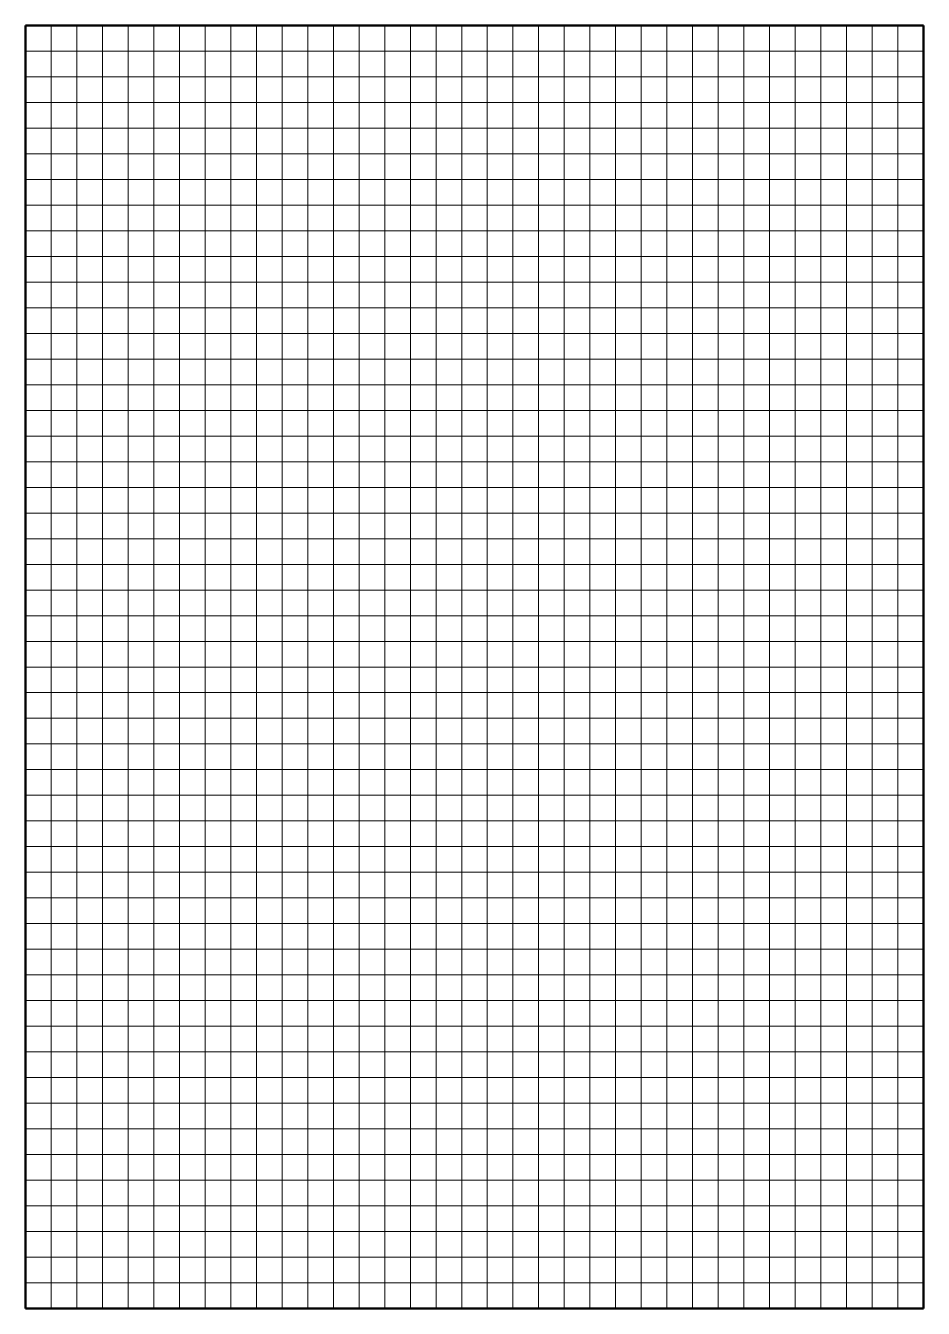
# Model space of a CAD drawing. Header units: millimetres. Extents: x 0 to 175, y 0 to 250.
import ezdxf

# ---------------------------------------------------------------- set-up
doc = ezdxf.new("R2010")
doc.units = ezdxf.units.MM
doc.layers.add('kariert', color=8, linetype='CONTINUOUS', lineweight=9)
doc.layers.add('Rahmen', color=7, linetype='CONTINUOUS', lineweight=50)

msp = doc.modelspace()

# ---------------------------------------------------------------- linework, layer by layer
at = {"layer": 'kariert'}
for p, q in [((5, 250), (5, 0)), ((10, 250), (10, 0)), ((15, 250), (15, 0)), ((20, 250), (20, 0)), ((25, 250), (25, 0)), ((30, 250), (30, 0)), ((35, 250), (35, 0)), ((40, 250), (40, 0)), ((45, 250), (45, 0)), ((50, 250), (50, 0)), ((55, 250), (55, 0)), ((60, 250), (60, 0)), ((65, 250), (65, 0)), ((70, 250), (70, 0)), ((75, 250), (75, 0)), ((80, 250), (80, 0)), ((85, 250), (85, 0)), ((90, 250), (90, 0)), ((95, 250), (95, 0)), ((100, 250), (100, 0)), ((105, 250), (105, 0)), ((110, 250), (110, 0)), ((115, 250), (115, 0)), ((120, 250), (120, 0)), ((125, 250), (125, 0)), ((130, 250), (130, 0)), ((135, 250), (135, 0)), ((140, 250), (140, 0)), ((145, 250), (145, 0)), ((150, 250), (150, 0)), ((155, 250), (155, 0)), ((160, 250), (160, 0)), ((165, 250), (165, 0)), ((170, 250), (170, 0)), ((0, 245), (175, 245)), ((0, 240), (175, 240)), ((0, 235), (175, 235)), ((0, 230), (175, 230)), ((0, 225), (175, 225)), ((0, 220), (175, 220)), ((0, 215), (175, 215)), ((0, 210), (175, 210)), ((0, 205), (175, 205)), ((0, 200), (175, 200)), ((0, 195), (175, 195)), ((0, 190), (175, 190)), ((0, 185), (175, 185)), ((0, 180), (175, 180)), ((0, 175), (175, 175)), ((0, 170), (175, 170)), ((0, 165), (175, 165)), ((0, 160), (175, 160)), ((0, 155), (175, 155)), ((0, 150), (175, 150)), ((0, 145), (175, 145)), ((0, 140), (175, 140)), ((0, 135), (175, 135)), ((0, 130), (175, 130)), ((0, 125), (175, 125)), ((0, 120), (175, 120)), ((0, 115), (175, 115)), ((0, 110), (175, 110)), ((0, 105), (175, 105)), ((0, 100), (175, 100)), ((0, 95), (175, 95)), ((0, 90), (175, 90)), ((0, 85), (175, 85)), ((0, 80), (175, 80)), ((0, 75), (175, 75)), ((0, 70), (175, 70)), ((0, 65), (175, 65)), ((0, 60), (175, 60)), ((0, 55), (175, 55)), ((0, 50), (175, 50)), ((0, 45), (175, 45)), ((0, 40), (175, 40)), ((0, 35), (175, 35)), ((0, 30), (175, 30)), ((0, 25), (175, 25)), ((0, 20), (175, 20)), ((0, 15), (175, 15)), ((0, 10), (175, 10)), ((0, 5), (175, 5))]:
    msp.add_line(p, q, dxfattribs=at)
at = {"layer": 'Rahmen'}
for p, q in [((175, 250), (0, 250)), ((0, 250), (0, 0)), ((175, 0), (175, 250)), ((0, 0), (175, 0))]:
    msp.add_line(p, q, dxfattribs=at)

doc.saveas('drawing.dxf')
